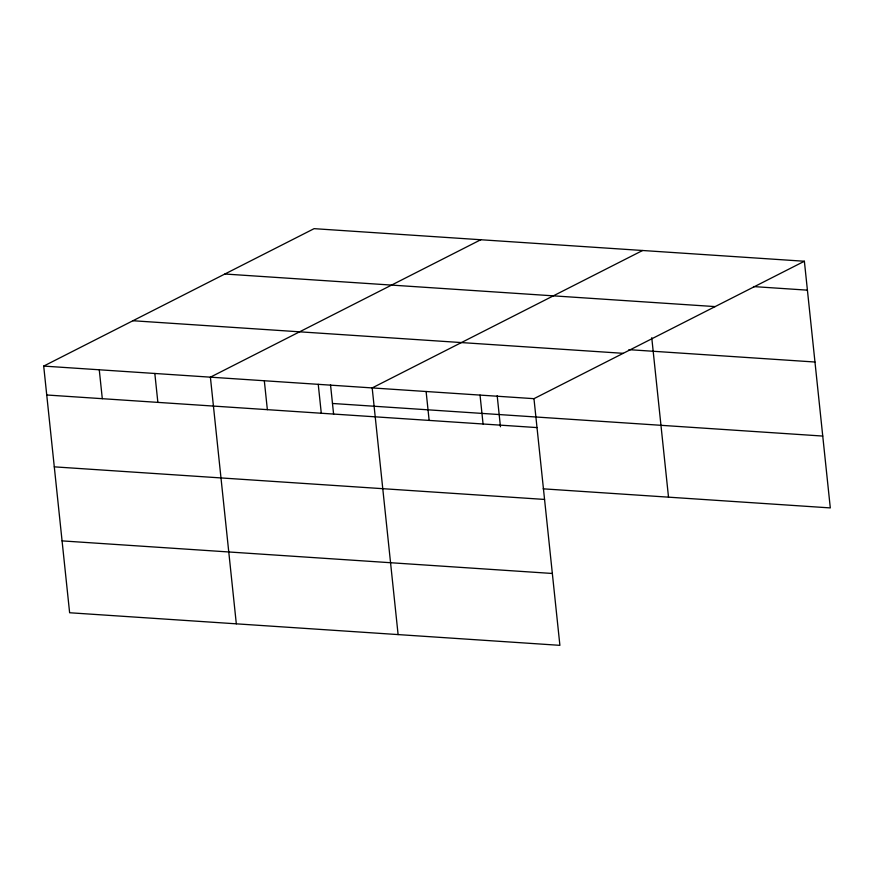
<?xml version="1.0" encoding="UTF-8"?>
<svg xmlns="http://www.w3.org/2000/svg" width="874" height="874" viewBox="0 0 874 874"><rect width="100%" height="100%" fill="white"/><g stroke="black" fill="none" stroke-linecap="round" stroke-linejoin="round"><path stroke-width="1.31" d="M804.375 261.25L533.97 398.675L559.895 645.34L69.625 612.75L43.7 366.086L314.105 228.66L804.375 261.25L830.3 507.914L543.125 488.828M480.798 239.738L210.394 377.164L236.319 623.828M642.587 250.499L372.182 387.914L398.107 634.59M753.486 286.574L807.412 290.157M224.869 274.01L715.14 306.599M628.909 349.655L814.961 362.022M132.935 320.736L623.206 353.325M43.7 366.086L533.97 398.675M332.481 403.471L822.751 436.06M46.737 394.993L537.007 427.583M54.286 466.847L544.557 499.436M62.076 540.886L552.335 573.475M651.753 337.703L668.512 497.164M497.186 395.704L500.452 426.752M480.034 395.092L483.071 423.999M426.108 391.497L429.145 420.416M330.503 384.626L333.617 414.32M318.245 384.331L321.282 413.238M264.319 380.747L267.357 409.655M154.829 373.471L157.866 402.379M99.265 369.778L102.302 398.686"/></g></svg>
